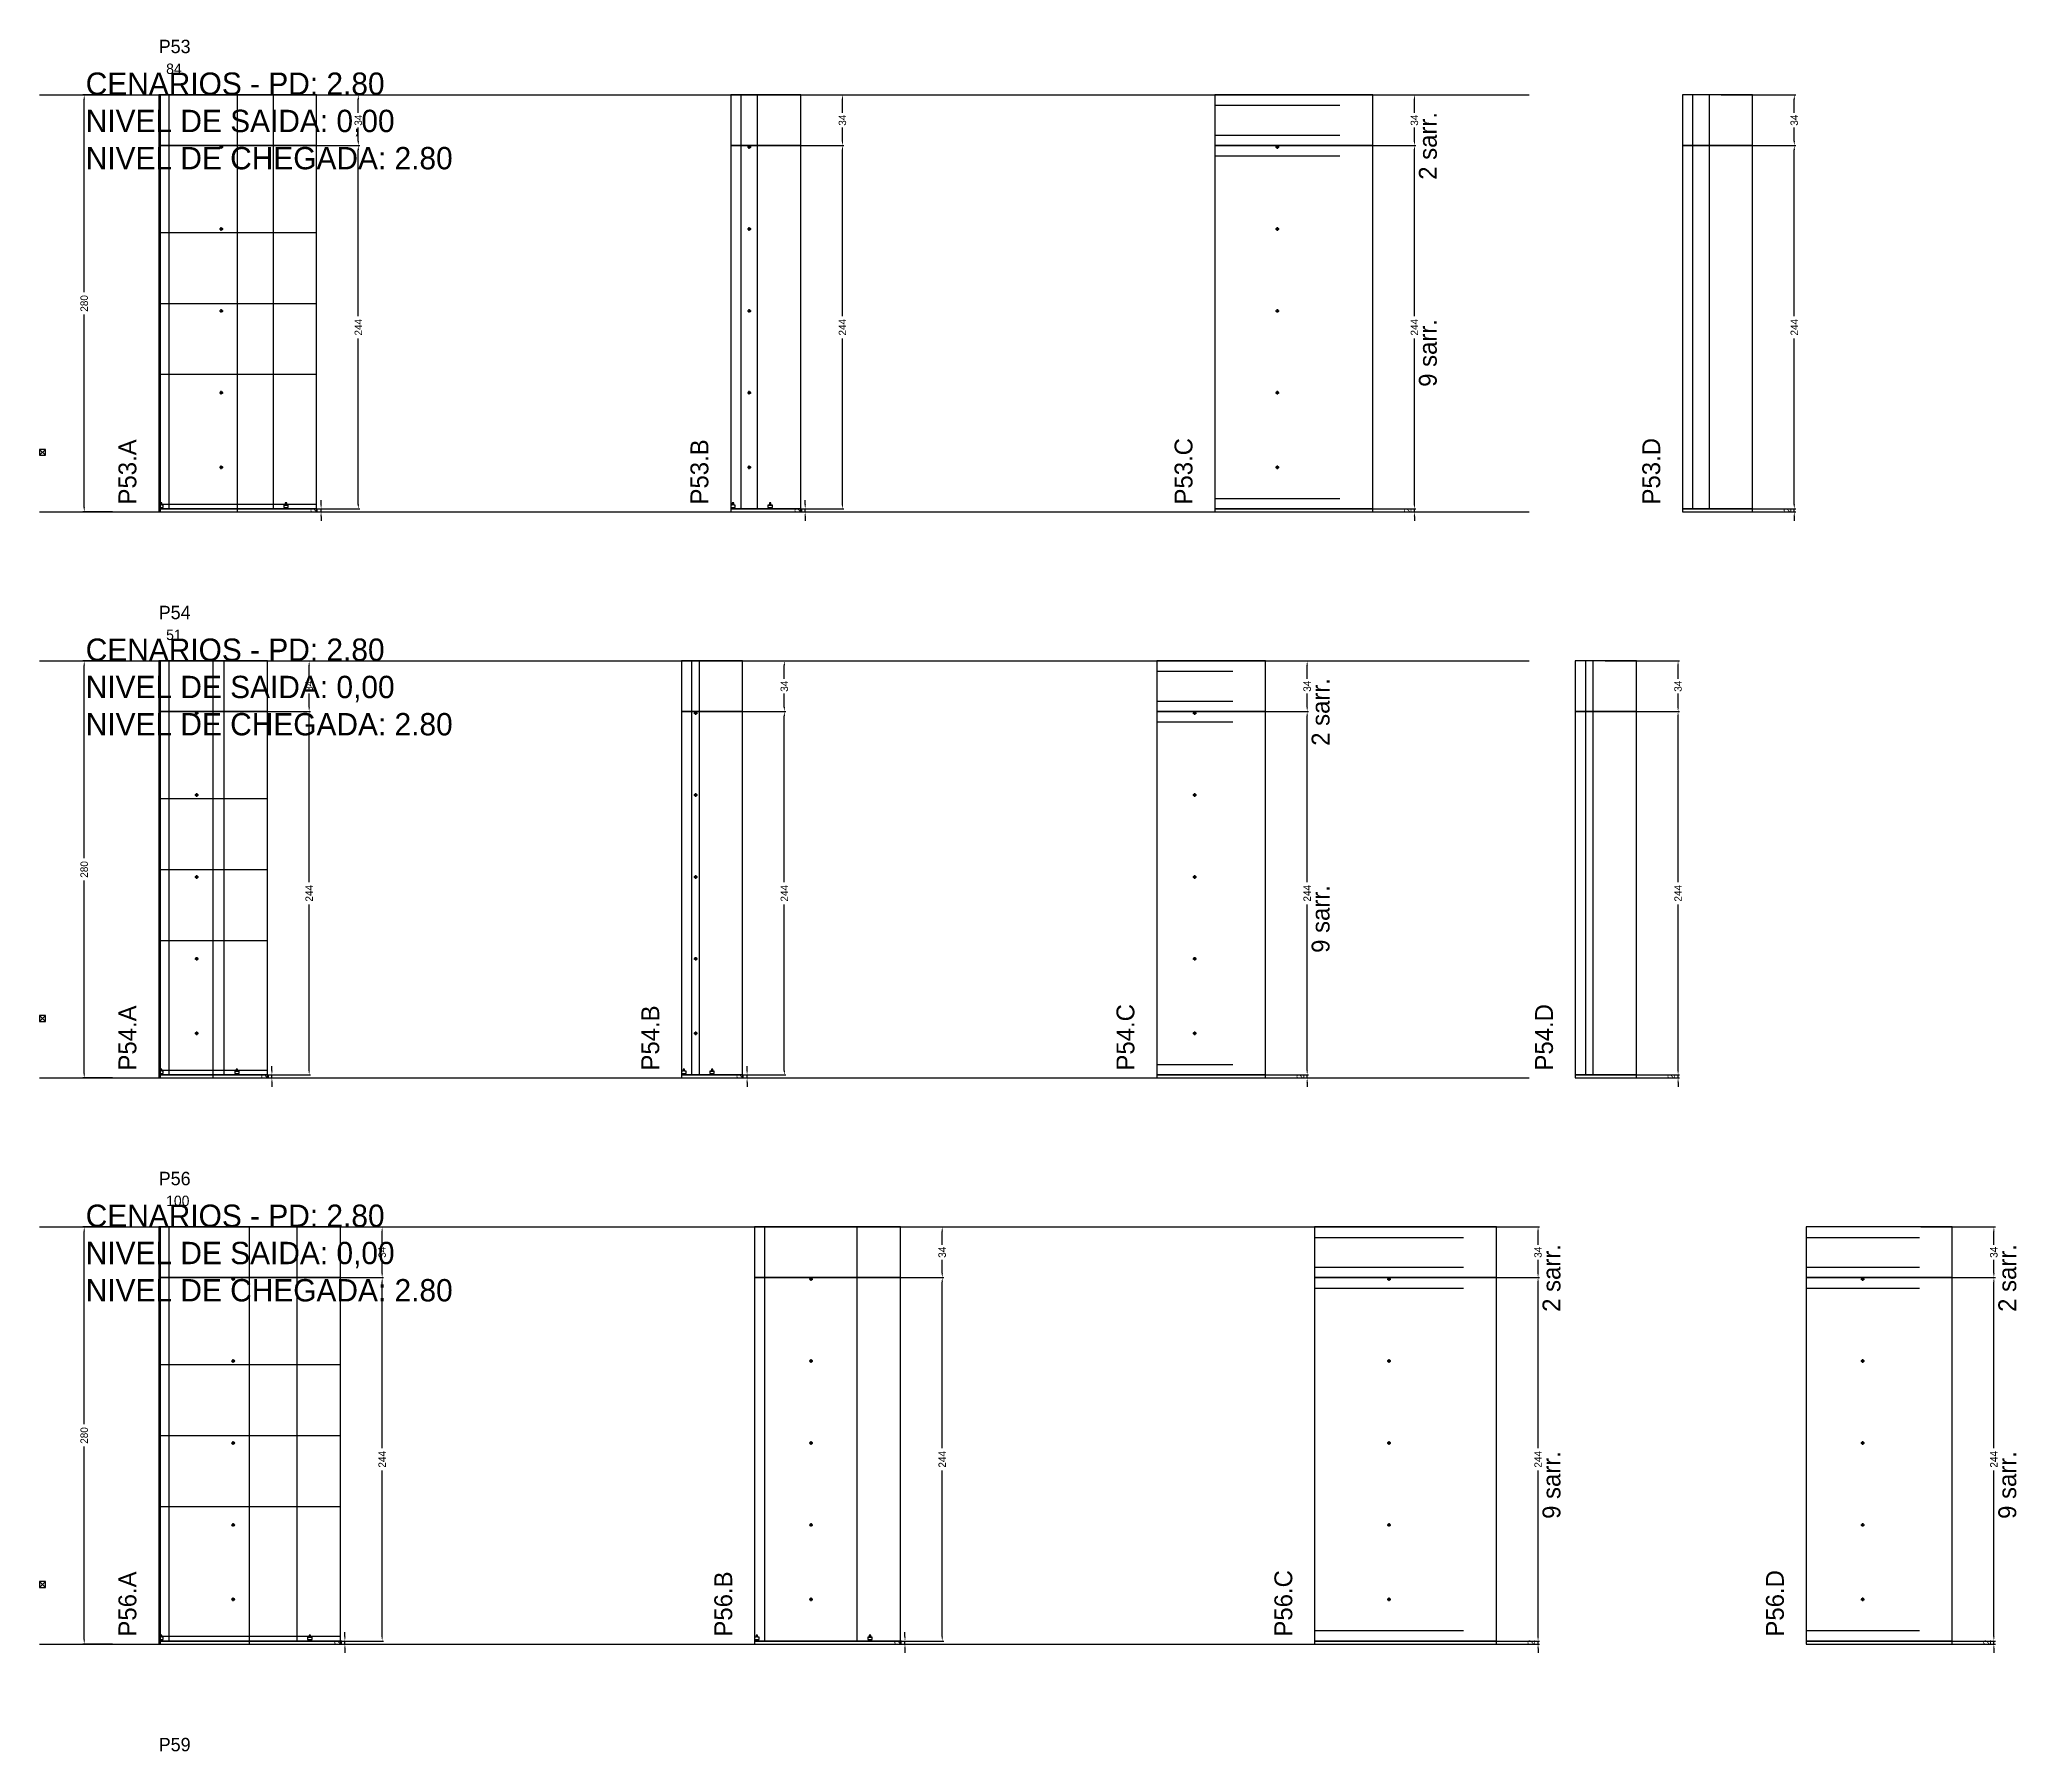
# Model space of a CAD drawing. Header units: centimetres. Extents: x -10500 to 4299, y -11026 to 295.
# Drawn here: x -7000 to -5673, y -8052 to -6903 of the extents above; entities that cross this region are included whole.
import ezdxf

# ---------------------------------------------------------------- set-up
doc = ezdxf.new("R2010")
doc.units = ezdxf.units.CM
doc.linetypes.add('DASHED', pattern=[2, -2])
for name, color, linetype in [('CHAPA', 140, 'Continuous'), ('COTA', 241, 'Continuous'), ('COTAS FURACAO', 16, 'Continuous'), ('Madeira', 30, 'Continuous'), ('MEIO_PONT', 160, 'Continuous'), ('NOMENCLATURA', 7, 'Continuous'), ('Nível', 160, 'Continuous'), ('Painéis', 200, 'Continuous'), ('Perfil Metálico', 150, 'Continuous'), ('SARR_2.2x7', 40, 'Continuous'), ('SARRAFO DE PRESSAO', 200, 'Continuous'), ('texto', 7, 'Continuous'), ('TEXTO_GERAL', 7, 'Continuous')]:
    doc.layers.add(name, color=color, linetype=linetype)
doc.dimstyles.new('PAINEL-NOVA', dxfattribs={"dimtxt": 5, "dimasz": 3, "dimexe": 1, "dimexo": 1, "dimgap": 1, "dimtad": 1, "dimcen": 2.5, "dimazin": 3, "dimtfac": 1, "dimtmove": 0, "dimatfit": 3})

# ---------------------------------------------------------------- blocks, each defined once
blk = doc.blocks.new('_CLOSEDFILLED')
at = {"color": 0, "linetype": 'BYBLOCK'}
blk.add_solid([(-1, 0.16), (0, 0), (-1, -0.16)], dxfattribs=at)
blk = doc.blocks.new('*D605')
for p, q in [((-6951, -6940), (-6971, -6940)), ((-6970, -7072.5), (-6970, -6943)), ((-6970, -7217), (-6970, -7087.5)), ((-6951, -7220), (-6971, -7220))]:
    blk.add_line(p, q)
at = {"layer": 'Defpoints'}
for p in [(-6950, -6940), (-6970, -7220), (-6950, -7220)]:
    blk.add_point(p, dxfattribs=at)
at = {"layer": 'COTA', "xscale": 3, "yscale": 3}
for p, rotation in [((-6970, -6940), 90), ((-6970, -7220), 270)]:
    blk.add_blockref('_CLOSEDFILLED', p, dxfattribs=dict(at, rotation=rotation))
at = {"layer": 'COTA', "insert": (-6970, -7080), "char_height": 5, "attachment_point": 5, "rotation": 90}
blk.add_mtext('280', dxfattribs=at)
blk = doc.blocks.new('MULDURA')
at = {"layer": 'Paineis'}
for p, q in [((0, 0), (4, 4)), ((4, 0), (0, 4))]:
    blk.add_line(p, q, dxfattribs=at)
blk.add_lwpolyline([(0, 0), (4, 0), (4, 4), (0, 4)], close=True, dxfattribs=at)
blk = doc.blocks.new('*D607')
for p, q in [((-6835, -6974), (-6785, -6974)), ((-6786, -7088.5), (-6786, -6977)), ((-6786, -7215), (-6786, -7103.5)), ((-6835, -7218), (-6785, -7218))]:
    blk.add_line(p, q)
at = {"layer": 'Defpoints'}
for p in [(-6836, -6974), (-6836, -7218), (-6786, -7218)]:
    blk.add_point(p, dxfattribs=at)
at = {"layer": 'COTA', "xscale": 3, "yscale": 3}
for p, rotation in [((-6786, -6974), 90), ((-6786, -7218), 270)]:
    blk.add_blockref('_CLOSEDFILLED', p, dxfattribs=dict(at, rotation=rotation))
at = {"layer": 'COTA', "insert": (-6786, -7096), "char_height": 5, "attachment_point": 5, "rotation": 90}
blk.add_mtext('244', dxfattribs=at)
blk = doc.blocks.new('*D608')
for p, q in [((-6835, -6940), (-6785, -6940)), ((-6786, -6952), (-6786, -6943)), ((-6786, -6971), (-6786, -6962)), ((-6835, -6974), (-6785, -6974))]:
    blk.add_line(p, q)
at = {"layer": 'Defpoints'}
for p in [(-6836, -6940), (-6836, -6974), (-6786, -6974)]:
    blk.add_point(p, dxfattribs=at)
at = {"layer": 'COTA', "xscale": 3, "yscale": 3}
for p, rotation in [((-6786, -6940), 90), ((-6786, -6974), 270)]:
    blk.add_blockref('_CLOSEDFILLED', p, dxfattribs=dict(at, rotation=rotation))
at = {"layer": 'COTA', "insert": (-6786, -6957), "char_height": 5, "attachment_point": 5, "rotation": 90}
blk.add_mtext('34', dxfattribs=at)
blk = doc.blocks.new('SLIPTEE')
at = {"layer": 'Paineis'}
blk.add_lwpolyline([(0, 0), (3, 0), (3, 1.5), (2, 1.5), (2, 3), (1, 3), (1, 1.5), (0, 1.5)], close=True, dxfattribs=at)
blk = doc.blocks.new('SLIPTDD')
at = {"layer": 'Paineis'}
blk.add_line((0, 1.5), (3, 1.5), dxfattribs=at)
blk.add_lwpolyline([(0, 0), (3, 0), (3, 1.5), (2, 1.5), (2, 3), (1, 3), (1, 1.5), (0, 1.5)], close=True, dxfattribs=at)
blk = doc.blocks.new('furacao')
at = {"layer": 'COTAS FURACAO'}
for p, q in [((-1.2, 0), (1.2, 0)), ((0, -1.2), (0, 1.2))]:
    blk.add_line(p, q, dxfattribs=at)
blk.add_circle((0, 0), 0.8, dxfattribs=at)
blk = doc.blocks.new('*D610')
for p, q in [((-6510, -6974), (-6460, -6974)), ((-6461, -7088.5), (-6461, -6977)), ((-6461, -7215), (-6461, -7103.5)), ((-6510, -7218), (-6460, -7218))]:
    blk.add_line(p, q)
at = {"layer": 'Defpoints'}
for p in [(-6511, -6974), (-6511, -7218), (-6461, -7218)]:
    blk.add_point(p, dxfattribs=at)
at = {"layer": 'COTA', "xscale": 3, "yscale": 3}
for p, rotation in [((-6461, -6974), 90), ((-6461, -7218), 270)]:
    blk.add_blockref('_CLOSEDFILLED', p, dxfattribs=dict(at, rotation=rotation))
at = {"layer": 'COTA', "insert": (-6461, -7096), "char_height": 5, "attachment_point": 5, "rotation": 90}
blk.add_mtext('244', dxfattribs=at)
blk = doc.blocks.new('*D611')
for p, q in [((-6510, -6940), (-6460, -6940)), ((-6461, -6952), (-6461, -6943)), ((-6461, -6971), (-6461, -6962)), ((-6510, -6974), (-6460, -6974))]:
    blk.add_line(p, q)
at = {"layer": 'Defpoints'}
for p in [(-6511, -6940), (-6511, -6974), (-6461, -6974)]:
    blk.add_point(p, dxfattribs=at)
at = {"layer": 'COTA', "xscale": 3, "yscale": 3}
for p, rotation in [((-6461, -6940), 90), ((-6461, -6974), 270)]:
    blk.add_blockref('_CLOSEDFILLED', p, dxfattribs=dict(at, rotation=rotation))
at = {"layer": 'COTA', "insert": (-6461, -6957), "char_height": 5, "attachment_point": 5, "rotation": 90}
blk.add_mtext('34', dxfattribs=at)
blk = doc.blocks.new('*D613')
for p, q in [((-6126, -6974), (-6076, -6974)), ((-6077, -7088.5), (-6077, -6977)), ((-6077, -7215), (-6077, -7103.5)), ((-6126, -7218), (-6076, -7218))]:
    blk.add_line(p, q)
at = {"layer": 'Defpoints'}
for p in [(-6127, -6974), (-6127, -7218), (-6077, -7218)]:
    blk.add_point(p, dxfattribs=at)
at = {"layer": 'COTA', "xscale": 3, "yscale": 3}
for p, rotation in [((-6077, -6974), 90), ((-6077, -7218), 270)]:
    blk.add_blockref('_CLOSEDFILLED', p, dxfattribs=dict(at, rotation=rotation))
at = {"layer": 'COTA', "insert": (-6077, -7096), "char_height": 5, "attachment_point": 5, "rotation": 90}
blk.add_mtext('244', dxfattribs=at)
blk = doc.blocks.new('*D614')
for p, q in [((-6126, -6940), (-6076, -6940)), ((-6077, -6952), (-6077, -6943)), ((-6077, -6971), (-6077, -6962)), ((-6126, -6974), (-6076, -6974))]:
    blk.add_line(p, q)
at = {"layer": 'Defpoints'}
for p in [(-6127, -6940), (-6127, -6974), (-6077, -6974)]:
    blk.add_point(p, dxfattribs=at)
at = {"layer": 'COTA', "xscale": 3, "yscale": 3}
for p, rotation in [((-6077, -6940), 90), ((-6077, -6974), 270)]:
    blk.add_blockref('_CLOSEDFILLED', p, dxfattribs=dict(at, rotation=rotation))
at = {"layer": 'COTA', "insert": (-6077, -6957), "char_height": 5, "attachment_point": 5, "rotation": 90}
blk.add_mtext('34', dxfattribs=at)
blk = doc.blocks.new('*D616')
for p, q in [((-5871, -6974), (-5821, -6974)), ((-5822, -7088.5), (-5822, -6977)), ((-5822, -7215), (-5822, -7103.5)), ((-5871, -7218), (-5821, -7218))]:
    blk.add_line(p, q)
at = {"layer": 'Defpoints'}
for p in [(-5872, -6974), (-5872, -7218), (-5822, -7218)]:
    blk.add_point(p, dxfattribs=at)
at = {"layer": 'COTA', "xscale": 3, "yscale": 3}
for p, rotation in [((-5822, -6974), 90), ((-5822, -7218), 270)]:
    blk.add_blockref('_CLOSEDFILLED', p, dxfattribs=dict(at, rotation=rotation))
at = {"layer": 'COTA', "insert": (-5822, -7096), "char_height": 5, "attachment_point": 5, "rotation": 90}
blk.add_mtext('244', dxfattribs=at)
blk = doc.blocks.new('*D617')
for p, q in [((-5871, -6940), (-5821, -6940)), ((-5822, -6952), (-5822, -6943)), ((-5822, -6971), (-5822, -6962)), ((-5871, -6974), (-5821, -6974))]:
    blk.add_line(p, q)
at = {"layer": 'Defpoints'}
for p in [(-5872, -6940), (-5872, -6974), (-5822, -6974)]:
    blk.add_point(p, dxfattribs=at)
at = {"layer": 'COTA', "xscale": 3, "yscale": 3}
for p, rotation in [((-5822, -6940), 90), ((-5822, -6974), 270)]:
    blk.add_blockref('_CLOSEDFILLED', p, dxfattribs=dict(at, rotation=rotation))
at = {"layer": 'COTA', "insert": (-5822, -6957), "char_height": 5, "attachment_point": 5, "rotation": 90}
blk.add_mtext('34', dxfattribs=at)
blk = doc.blocks.new('*D639')
for p, q in [((-6951, -7320), (-6971, -7320)), ((-6970, -7452.5), (-6970, -7323)), ((-6970, -7597), (-6970, -7467.5)), ((-6951, -7600), (-6971, -7600))]:
    blk.add_line(p, q)
at = {"layer": 'Defpoints'}
for p in [(-6950, -7320), (-6970, -7600), (-6950, -7600)]:
    blk.add_point(p, dxfattribs=at)
at = {"layer": 'COTA', "xscale": 3, "yscale": 3}
for p, rotation in [((-6970, -7320), 90), ((-6970, -7600), 270)]:
    blk.add_blockref('_CLOSEDFILLED', p, dxfattribs=dict(at, rotation=rotation))
at = {"layer": 'COTA', "insert": (-6970, -7460), "char_height": 5, "attachment_point": 5, "rotation": 90}
blk.add_mtext('280', dxfattribs=at)
blk = doc.blocks.new('*D641')
for p, q in [((-6868, -7354), (-6818, -7354)), ((-6819, -7468.5), (-6819, -7357)), ((-6819, -7595), (-6819, -7483.5)), ((-6868, -7598), (-6818, -7598))]:
    blk.add_line(p, q)
at = {"layer": 'Defpoints'}
for p in [(-6869, -7354), (-6869, -7598), (-6819, -7598)]:
    blk.add_point(p, dxfattribs=at)
at = {"layer": 'COTA', "xscale": 3, "yscale": 3}
for p, rotation in [((-6819, -7354), 90), ((-6819, -7598), 270)]:
    blk.add_blockref('_CLOSEDFILLED', p, dxfattribs=dict(at, rotation=rotation))
at = {"layer": 'COTA', "insert": (-6819, -7476), "char_height": 5, "attachment_point": 5, "rotation": 90}
blk.add_mtext('244', dxfattribs=at)
blk = doc.blocks.new('*D642')
for p, q in [((-6868, -7320), (-6818, -7320)), ((-6819, -7332), (-6819, -7323)), ((-6819, -7351), (-6819, -7342)), ((-6868, -7354), (-6818, -7354))]:
    blk.add_line(p, q)
at = {"layer": 'Defpoints'}
for p in [(-6869, -7320), (-6869, -7354), (-6819, -7354)]:
    blk.add_point(p, dxfattribs=at)
at = {"layer": 'COTA', "xscale": 3, "yscale": 3}
for p, rotation in [((-6819, -7320), 90), ((-6819, -7354), 270)]:
    blk.add_blockref('_CLOSEDFILLED', p, dxfattribs=dict(at, rotation=rotation))
at = {"layer": 'COTA', "insert": (-6819, -7337), "char_height": 5, "attachment_point": 5, "rotation": 90}
blk.add_mtext('34', dxfattribs=at)
blk = doc.blocks.new('*D644')
for p, q in [((-6549, -7354), (-6499, -7354)), ((-6500, -7468.5), (-6500, -7357)), ((-6500, -7595), (-6500, -7483.5)), ((-6549, -7598), (-6499, -7598))]:
    blk.add_line(p, q)
at = {"layer": 'Defpoints'}
for p in [(-6550, -7354), (-6550, -7598), (-6500, -7598)]:
    blk.add_point(p, dxfattribs=at)
at = {"layer": 'COTA', "xscale": 3, "yscale": 3}
for p, rotation in [((-6500, -7354), 90), ((-6500, -7598), 270)]:
    blk.add_blockref('_CLOSEDFILLED', p, dxfattribs=dict(at, rotation=rotation))
at = {"layer": 'COTA', "insert": (-6500, -7476), "char_height": 5, "attachment_point": 5, "rotation": 90}
blk.add_mtext('244', dxfattribs=at)
blk = doc.blocks.new('*D645')
for p, q in [((-6549, -7320), (-6499, -7320)), ((-6500, -7332), (-6500, -7323)), ((-6500, -7351), (-6500, -7342)), ((-6549, -7354), (-6499, -7354))]:
    blk.add_line(p, q)
at = {"layer": 'Defpoints'}
for p in [(-6550, -7320), (-6550, -7354), (-6500, -7354)]:
    blk.add_point(p, dxfattribs=at)
at = {"layer": 'COTA', "xscale": 3, "yscale": 3}
for p, rotation in [((-6500, -7320), 90), ((-6500, -7354), 270)]:
    blk.add_blockref('_CLOSEDFILLED', p, dxfattribs=dict(at, rotation=rotation))
at = {"layer": 'COTA', "insert": (-6500, -7337), "char_height": 5, "attachment_point": 5, "rotation": 90}
blk.add_mtext('34', dxfattribs=at)
blk = doc.blocks.new('*D647')
for p, q in [((-6198, -7354), (-6148, -7354)), ((-6149, -7468.5), (-6149, -7357)), ((-6149, -7595), (-6149, -7483.5)), ((-6198, -7598), (-6148, -7598))]:
    blk.add_line(p, q)
at = {"layer": 'Defpoints'}
for p in [(-6199, -7354), (-6199, -7598), (-6149, -7598)]:
    blk.add_point(p, dxfattribs=at)
at = {"layer": 'COTA', "xscale": 3, "yscale": 3}
for p, rotation in [((-6149, -7354), 90), ((-6149, -7598), 270)]:
    blk.add_blockref('_CLOSEDFILLED', p, dxfattribs=dict(at, rotation=rotation))
at = {"layer": 'COTA', "insert": (-6149, -7476), "char_height": 5, "attachment_point": 5, "rotation": 90}
blk.add_mtext('244', dxfattribs=at)
blk = doc.blocks.new('*D648')
for p, q in [((-6198, -7320), (-6148, -7320)), ((-6149, -7332), (-6149, -7323)), ((-6149, -7351), (-6149, -7342)), ((-6198, -7354), (-6148, -7354))]:
    blk.add_line(p, q)
at = {"layer": 'Defpoints'}
for p in [(-6199, -7320), (-6199, -7354), (-6149, -7354)]:
    blk.add_point(p, dxfattribs=at)
at = {"layer": 'COTA', "xscale": 3, "yscale": 3}
for p, rotation in [((-6149, -7320), 90), ((-6149, -7354), 270)]:
    blk.add_blockref('_CLOSEDFILLED', p, dxfattribs=dict(at, rotation=rotation))
at = {"layer": 'COTA', "insert": (-6149, -7337), "char_height": 5, "attachment_point": 5, "rotation": 90}
blk.add_mtext('34', dxfattribs=at)
blk = doc.blocks.new('*D650')
for p, q in [((-5949, -7354), (-5899, -7354)), ((-5900, -7468.5), (-5900, -7357)), ((-5900, -7595), (-5900, -7483.5)), ((-5949, -7598), (-5899, -7598))]:
    blk.add_line(p, q)
at = {"layer": 'Defpoints'}
for p in [(-5950, -7354), (-5950, -7598), (-5900, -7598)]:
    blk.add_point(p, dxfattribs=at)
at = {"layer": 'COTA', "xscale": 3, "yscale": 3}
for p, rotation in [((-5900, -7354), 90), ((-5900, -7598), 270)]:
    blk.add_blockref('_CLOSEDFILLED', p, dxfattribs=dict(at, rotation=rotation))
at = {"layer": 'COTA', "insert": (-5900, -7476), "char_height": 5, "attachment_point": 5, "rotation": 90}
blk.add_mtext('244', dxfattribs=at)
blk = doc.blocks.new('*D651')
for p, q in [((-5949, -7320), (-5899, -7320)), ((-5900, -7332), (-5900, -7323)), ((-5900, -7351), (-5900, -7342)), ((-5949, -7354), (-5899, -7354))]:
    blk.add_line(p, q)
at = {"layer": 'Defpoints'}
for p in [(-5950, -7320), (-5950, -7354), (-5900, -7354)]:
    blk.add_point(p, dxfattribs=at)
at = {"layer": 'COTA', "xscale": 3, "yscale": 3}
for p, rotation in [((-5900, -7320), 90), ((-5900, -7354), 270)]:
    blk.add_blockref('_CLOSEDFILLED', p, dxfattribs=dict(at, rotation=rotation))
at = {"layer": 'COTA', "insert": (-5900, -7337), "char_height": 5, "attachment_point": 5, "rotation": 90}
blk.add_mtext('34', dxfattribs=at)
blk = doc.blocks.new('*D673')
for p, q in [((-6951, -7700), (-6971, -7700)), ((-6970, -7832.5), (-6970, -7703)), ((-6970, -7977), (-6970, -7847.5)), ((-6951, -7980), (-6971, -7980))]:
    blk.add_line(p, q)
at = {"layer": 'Defpoints'}
for p in [(-6950, -7700), (-6970, -7980), (-6950, -7980)]:
    blk.add_point(p, dxfattribs=at)
at = {"layer": 'COTA', "xscale": 3, "yscale": 3}
for p, rotation in [((-6970, -7700), 90), ((-6970, -7980), 270)]:
    blk.add_blockref('_CLOSEDFILLED', p, dxfattribs=dict(at, rotation=rotation))
at = {"layer": 'COTA', "insert": (-6970, -7840), "char_height": 5, "attachment_point": 5, "rotation": 90}
blk.add_mtext('280', dxfattribs=at)
blk = doc.blocks.new('*D675')
for p, q in [((-6819, -7734), (-6769, -7734)), ((-6770, -7848.5), (-6770, -7737)), ((-6770, -7975), (-6770, -7863.5)), ((-6819, -7978), (-6769, -7978))]:
    blk.add_line(p, q)
at = {"layer": 'Defpoints'}
for p in [(-6820, -7734), (-6820, -7978), (-6770, -7978)]:
    blk.add_point(p, dxfattribs=at)
at = {"layer": 'COTA', "xscale": 3, "yscale": 3}
for p, rotation in [((-6770, -7734), 90), ((-6770, -7978), 270)]:
    blk.add_blockref('_CLOSEDFILLED', p, dxfattribs=dict(at, rotation=rotation))
at = {"layer": 'COTA', "insert": (-6770, -7856), "char_height": 5, "attachment_point": 5, "rotation": 90}
blk.add_mtext('244', dxfattribs=at)
blk = doc.blocks.new('*D676')
for p, q in [((-6819, -7700), (-6769, -7700)), ((-6770, -7712), (-6770, -7703)), ((-6770, -7731), (-6770, -7722)), ((-6819, -7734), (-6769, -7734))]:
    blk.add_line(p, q)
at = {"layer": 'Defpoints'}
for p in [(-6820, -7700), (-6820, -7734), (-6770, -7734)]:
    blk.add_point(p, dxfattribs=at)
at = {"layer": 'COTA', "xscale": 3, "yscale": 3}
for p, rotation in [((-6770, -7700), 90), ((-6770, -7734), 270)]:
    blk.add_blockref('_CLOSEDFILLED', p, dxfattribs=dict(at, rotation=rotation))
at = {"layer": 'COTA', "insert": (-6770, -7717), "char_height": 5, "attachment_point": 5, "rotation": 90}
blk.add_mtext('34', dxfattribs=at)
blk = doc.blocks.new('*D678')
for p, q in [((-6443, -7734), (-6393, -7734)), ((-6394, -7848.5), (-6394, -7737)), ((-6394, -7975), (-6394, -7863.5)), ((-6443, -7978), (-6393, -7978))]:
    blk.add_line(p, q)
at = {"layer": 'Defpoints'}
for p in [(-6444, -7734), (-6444, -7978), (-6394, -7978)]:
    blk.add_point(p, dxfattribs=at)
at = {"layer": 'COTA', "xscale": 3, "yscale": 3}
for p, rotation in [((-6394, -7734), 90), ((-6394, -7978), 270)]:
    blk.add_blockref('_CLOSEDFILLED', p, dxfattribs=dict(at, rotation=rotation))
at = {"layer": 'COTA', "insert": (-6394, -7856), "char_height": 5, "attachment_point": 5, "rotation": 90}
blk.add_mtext('244', dxfattribs=at)
blk = doc.blocks.new('*D679')
for p, q in [((-6443, -7700), (-6393, -7700)), ((-6394, -7712), (-6394, -7703)), ((-6394, -7731), (-6394, -7722)), ((-6443, -7734), (-6393, -7734))]:
    blk.add_line(p, q)
at = {"layer": 'Defpoints'}
for p in [(-6444, -7700), (-6444, -7734), (-6394, -7734)]:
    blk.add_point(p, dxfattribs=at)
at = {"layer": 'COTA', "xscale": 3, "yscale": 3}
for p, rotation in [((-6394, -7700), 90), ((-6394, -7734), 270)]:
    blk.add_blockref('_CLOSEDFILLED', p, dxfattribs=dict(at, rotation=rotation))
at = {"layer": 'COTA', "insert": (-6394, -7717), "char_height": 5, "attachment_point": 5, "rotation": 90}
blk.add_mtext('34', dxfattribs=at)
blk = doc.blocks.new('*D681')
for p, q in [((-6043, -7734), (-5993, -7734)), ((-5994, -7848.5), (-5994, -7737)), ((-5994, -7975), (-5994, -7863.5)), ((-6043, -7978), (-5993, -7978))]:
    blk.add_line(p, q)
at = {"layer": 'Defpoints'}
for p in [(-6044, -7734), (-6044, -7978), (-5994, -7978)]:
    blk.add_point(p, dxfattribs=at)
at = {"layer": 'COTA', "xscale": 3, "yscale": 3}
for p, rotation in [((-5994, -7734), 90), ((-5994, -7978), 270)]:
    blk.add_blockref('_CLOSEDFILLED', p, dxfattribs=dict(at, rotation=rotation))
at = {"layer": 'COTA', "insert": (-5994, -7856), "char_height": 5, "attachment_point": 5, "rotation": 90}
blk.add_mtext('244', dxfattribs=at)
blk = doc.blocks.new('*D682')
for p, q in [((-6043, -7700), (-5993, -7700)), ((-5994, -7712), (-5994, -7703)), ((-5994, -7731), (-5994, -7722)), ((-6043, -7734), (-5993, -7734))]:
    blk.add_line(p, q)
at = {"layer": 'Defpoints'}
for p in [(-6044, -7700), (-6044, -7734), (-5994, -7734)]:
    blk.add_point(p, dxfattribs=at)
at = {"layer": 'COTA', "xscale": 3, "yscale": 3}
for p, rotation in [((-5994, -7700), 90), ((-5994, -7734), 270)]:
    blk.add_blockref('_CLOSEDFILLED', p, dxfattribs=dict(at, rotation=rotation))
at = {"layer": 'COTA', "insert": (-5994, -7717), "char_height": 5, "attachment_point": 5, "rotation": 90}
blk.add_mtext('34', dxfattribs=at)
blk = doc.blocks.new('*D684')
for p, q in [((-5737, -7734), (-5687, -7734)), ((-5688, -7848.5), (-5688, -7737)), ((-5688, -7975), (-5688, -7863.5)), ((-5737, -7978), (-5687, -7978))]:
    blk.add_line(p, q)
at = {"layer": 'Defpoints'}
for p in [(-5738, -7734), (-5738, -7978), (-5688, -7978)]:
    blk.add_point(p, dxfattribs=at)
at = {"layer": 'COTA', "xscale": 3, "yscale": 3}
for p, rotation in [((-5688, -7734), 90), ((-5688, -7978), 270)]:
    blk.add_blockref('_CLOSEDFILLED', p, dxfattribs=dict(at, rotation=rotation))
at = {"layer": 'COTA', "insert": (-5688, -7856), "char_height": 5, "attachment_point": 5, "rotation": 90}
blk.add_mtext('244', dxfattribs=at)
blk = doc.blocks.new('*D685')
for p, q in [((-5737, -7700), (-5687, -7700)), ((-5688, -7712), (-5688, -7703)), ((-5688, -7731), (-5688, -7722)), ((-5737, -7734), (-5687, -7734))]:
    blk.add_line(p, q)
at = {"layer": 'Defpoints'}
for p in [(-5738, -7700), (-5738, -7734), (-5688, -7734)]:
    blk.add_point(p, dxfattribs=at)
at = {"layer": 'COTA', "xscale": 3, "yscale": 3}
for p, rotation in [((-5688, -7700), 90), ((-5688, -7734), 270)]:
    blk.add_blockref('_CLOSEDFILLED', p, dxfattribs=dict(at, rotation=rotation))
at = {"layer": 'COTA', "insert": (-5688, -7717), "char_height": 5, "attachment_point": 5, "rotation": 90}
blk.add_mtext('34', dxfattribs=at)

msp = doc.modelspace()

# ---------------------------------------------------------------- linework, layer by layer
at = {"layer": 'CHAPA'}
for points in [[(-6920, -7220), (-6918.8, -7220), (-6918.8, -6940), (-6920, -6940)], [(-6920, -7600), (-6918.8, -7600), (-6918.8, -7320), (-6920, -7320)], [(-6920, -7980), (-6918.8, -7980), (-6918.8, -7700), (-6920, -7700)]]:
    msp.add_lwpolyline(points, close=True, dxfattribs=at)
at = {"layer": 'Madeira'}
for points in [[(-6920, -7032.4), (-6814, -7032.4)], [(-6920, -7127.6), (-6814, -7127.6)], [(-6920, -7412.4), (-6847, -7412.4)], [(-6920, -7507.6), (-6847, -7507.6)], [(-6920, -7792.4), (-6798, -7792.4)], [(-6920, -7887.6), (-6798, -7887.6)]]:
    msp.add_lwpolyline(points, dxfattribs=at)
at = {"layer": 'MEIO_PONT'}
for points in [[(-6920, -7080), (-6814, -7080)], [(-6920, -7460), (-6847, -7460)], [(-6920, -7840), (-6798, -7840)]]:
    msp.add_lwpolyline(points, dxfattribs=at)
at = {"layer": 'Nível', "linetype": 'DASHED'}
for points in [[(-7000, -6940), (-6000, -6940)], [(-7000, -7220), (-6000, -7220)], [(-7000, -7320), (-6000, -7320)], [(-7000, -7600), (-6000, -7600)], [(-7000, -7700), (-6000, -7700)], [(-7000, -7980), (-6000, -7980)]]:
    msp.add_lwpolyline(points, dxfattribs=at)
at = {"layer": 'Painéis'}
for points in [[(-6920, -6974), (-6814, -6974), (-6814, -6940), (-6920, -6940)], [(-6920, -7220), (-6814, -7220), (-6814, -6940), (-6920, -6940)], [(-6536, -6974), (-6489, -6974), (-6489, -6940), (-6536, -6940)], [(-6211, -6974), (-6105, -6974), (-6105, -6940), (-6211, -6940)], [(-5897, -6974), (-5850, -6974), (-5850, -6940), (-5897, -6940)], [(-6920, -7218), (-6814, -7218), (-6814, -6974), (-6920, -6974)], [(-6536, -7218), (-6489, -7218), (-6489, -6974), (-6536, -6974)], [(-6211, -7218), (-6105, -7218), (-6105, -6974), (-6211, -6974)], [(-5897, -7218), (-5850, -7218), (-5850, -6974), (-5897, -6974)], [(-6920, -7220), (-6814, -7220), (-6814, -7218), (-6920, -7218)], [(-6536, -7220), (-6489, -7220), (-6489, -7218), (-6536, -7218)], [(-6211, -7220), (-6105, -7220), (-6105, -7218), (-6211, -7218)], [(-5897, -7220), (-5850, -7220), (-5850, -7218), (-5897, -7218)], [(-6920, -7354), (-6847, -7354), (-6847, -7320), (-6920, -7320)], [(-6920, -7600), (-6847, -7600), (-6847, -7320), (-6920, -7320)], [(-6569, -7354), (-6528, -7354), (-6528, -7320), (-6569, -7320)], [(-6250, -7354), (-6177, -7354), (-6177, -7320), (-6250, -7320)], [(-5969, -7354), (-5928, -7354), (-5928, -7320), (-5969, -7320)], [(-6920, -7598), (-6847, -7598), (-6847, -7354), (-6920, -7354)], [(-6569, -7598), (-6528, -7598), (-6528, -7354), (-6569, -7354)], [(-6250, -7598), (-6177, -7598), (-6177, -7354), (-6250, -7354)], [(-5969, -7598), (-5928, -7598), (-5928, -7354), (-5969, -7354)], [(-6920, -7600), (-6847, -7600), (-6847, -7598), (-6920, -7598)], [(-6569, -7600), (-6528, -7600), (-6528, -7598), (-6569, -7598)], [(-6250, -7600), (-6177, -7600), (-6177, -7598), (-6250, -7598)], [(-5969, -7600), (-5928, -7600), (-5928, -7598), (-5969, -7598)], [(-6920, -7734), (-6798, -7734), (-6798, -7700), (-6920, -7700)], [(-6920, -7980), (-6798, -7980), (-6798, -7700), (-6920, -7700)], [(-6520, -7734), (-6422, -7734), (-6422, -7700), (-6520, -7700)], [(-6144, -7734), (-6022, -7734), (-6022, -7700), (-6144, -7700)], [(-5814, -7734), (-5716, -7734), (-5716, -7700), (-5814, -7700)], [(-6920, -7978), (-6798, -7978), (-6798, -7734), (-6920, -7734)], [(-6520, -7978), (-6422, -7978), (-6422, -7734), (-6520, -7734)], [(-6144, -7978), (-6022, -7978), (-6022, -7734), (-6144, -7734)], [(-5814, -7978), (-5716, -7978), (-5716, -7734), (-5814, -7734)], [(-6920, -7980), (-6798, -7980), (-6798, -7978), (-6920, -7978)], [(-6520, -7980), (-6422, -7980), (-6422, -7978), (-6520, -7978)], [(-6144, -7980), (-6022, -7980), (-6022, -7978), (-6144, -7978)], [(-5814, -7980), (-5716, -7980), (-5716, -7978), (-5814, -7978)]]:
    msp.add_lwpolyline(points, close=True, dxfattribs=at)
at = {"layer": 'Perfil Metálico'}
for p, q in [((-6867, -7220), (-6867, -6940)), ((-6883.5, -7600), (-6883.5, -7320)), ((-6859, -7980), (-6859, -7700))]:
    msp.add_line(p, q, dxfattribs=at)
at = {"layer": 'SARR_2.2x7'}
for points in [[(-6913, -6974), (-6913, -6940)], [(-6843, -6974), (-6843, -6940)], [(-6529, -6974), (-6529, -6940)], [(-6518, -6974), (-6518, -6940)], [(-5890, -6974), (-5890, -6940)], [(-5879, -6974), (-5879, -6940)], [(-6211, -6947), (-6127, -6947)], [(-6211, -6967), (-6127, -6967)], [(-6211, -6981), (-6127, -6981)], [(-6211, -7211), (-6127, -7211)], [(-6913, -7354), (-6913, -7320)], [(-6876, -7354), (-6876, -7320)], [(-6562, -7354), (-6562, -7320)], [(-6557, -7354), (-6557, -7320)], [(-5962, -7354), (-5962, -7320)], [(-5957, -7354), (-5957, -7320)], [(-6250, -7327), (-6199, -7327)], [(-6250, -7347), (-6199, -7347)], [(-6250, -7361), (-6199, -7361)], [(-6250, -7591), (-6199, -7591)], [(-6913, -7734), (-6913, -7700)], [(-6827, -7734), (-6827, -7700)], [(-6513, -7734), (-6513, -7700)], [(-6451, -7734), (-6451, -7700)], [(-6144, -7707), (-6044, -7707)], [(-5814, -7707), (-5738, -7707)], [(-6144, -7727), (-6044, -7727)], [(-5814, -7727), (-5738, -7727)], [(-6144, -7741), (-6044, -7741)], [(-5814, -7741), (-5738, -7741)], [(-6144, -7971), (-6044, -7971)], [(-5814, -7971), (-5738, -7971)]]:
    msp.add_lwpolyline(points, dxfattribs=at)
at = {"layer": 'SARR_2.2x7', "linetype": 'DASHED'}
for points in [[(-6913, -7218), (-6913, -6974)], [(-6843, -7218), (-6843, -6974)], [(-6529, -7218), (-6529, -6974)], [(-6518, -7218), (-6518, -6974)], [(-5890, -7218), (-5890, -6974)], [(-5879, -7218), (-5879, -6974)], [(-6913, -7598), (-6913, -7354)], [(-6876, -7598), (-6876, -7354)], [(-6562, -7598), (-6562, -7354)], [(-6557, -7598), (-6557, -7354)], [(-5962, -7598), (-5962, -7354)], [(-5957, -7598), (-5957, -7354)], [(-6913, -7978), (-6913, -7734)], [(-6827, -7978), (-6827, -7734)], [(-6513, -7978), (-6513, -7734)], [(-6451, -7978), (-6451, -7734)]]:
    msp.add_lwpolyline(points, dxfattribs=at)
at = {"layer": 'SARRAFO DE PRESSAO'}
for points in [[(-6920, -7220), (-6814, -7220), (-6814, -7215), (-6920, -7215)], [(-6920, -7600), (-6847, -7600), (-6847, -7595), (-6920, -7595)], [(-6920, -7980), (-6798, -7980), (-6798, -7975), (-6920, -7975)]]:
    msp.add_lwpolyline(points, close=True, dxfattribs=at)

# ---------------------------------------------------------------- block references
at = {"layer": 'COTA'}
for name, p in [('furacao', (-6878, -6975)), ('furacao', (-6523.5, -6975)), ('furacao', (-6169, -6975)), ('furacao', (-6878, -7030)), ('furacao', (-6523.5, -7030)), ('furacao', (-6169, -7030)), ('furacao', (-6878, -7085)), ('furacao', (-6523.5, -7085)), ('furacao', (-6169, -7085)), ('furacao', (-6878, -7140)), ('furacao', (-6523.5, -7140)), ('furacao', (-6169, -7140)), ('MULDURA', (-7000, -7182)), ('furacao', (-6878, -7190)), ('furacao', (-6523.5, -7190)), ('furacao', (-6169, -7190)), ('SLIPTEE', (-6920, -7217)), ('SLIPTDD', (-6836, -7217)), ('SLIPTEE', (-6536, -7217)), ('SLIPTDD', (-6511, -7217)), ('furacao', (-6894.5, -7355)), ('furacao', (-6559.5, -7355)), ('furacao', (-6224.5, -7355)), ('furacao', (-6894.5, -7410)), ('furacao', (-6559.5, -7410)), ('furacao', (-6224.5, -7410)), ('furacao', (-6894.5, -7465)), ('furacao', (-6559.5, -7465)), ('furacao', (-6224.5, -7465)), ('furacao', (-6894.5, -7520)), ('furacao', (-6559.5, -7520)), ('furacao', (-6224.5, -7520)), ('MULDURA', (-7000, -7562)), ('furacao', (-6894.5, -7570)), ('furacao', (-6559.5, -7570)), ('furacao', (-6224.5, -7570)), ('SLIPTEE', (-6920, -7597)), ('SLIPTDD', (-6869, -7597)), ('SLIPTEE', (-6569, -7597)), ('SLIPTDD', (-6550, -7597)), ('furacao', (-6870, -7735)), ('furacao', (-6482, -7735)), ('furacao', (-6094, -7735)), ('furacao', (-5776, -7735)), ('furacao', (-6870, -7790)), ('furacao', (-6482, -7790)), ('furacao', (-6094, -7790)), ('furacao', (-5776, -7790)), ('furacao', (-6870, -7845)), ('furacao', (-6482, -7845)), ('furacao', (-6094, -7845)), ('furacao', (-5776, -7845)), ('furacao', (-6870, -7900)), ('furacao', (-6482, -7900)), ('furacao', (-6094, -7900)), ('furacao', (-5776, -7900)), ('MULDURA', (-7000, -7942)), ('furacao', (-6870, -7950)), ('furacao', (-6482, -7950)), ('furacao', (-6094, -7950)), ('furacao', (-5776, -7950)), ('SLIPTEE', (-6920, -7977)), ('SLIPTDD', (-6820, -7977)), ('SLIPTEE', (-6520, -7977)), ('SLIPTDD', (-6444, -7977))]:
    msp.add_blockref(name, p, dxfattribs=at)

# ---------------------------------------------------------------- texts
at = {"layer": 'NOMENCLATURA'}
for s, p in [('CENARIOS - PD: 2.80', (-6969, -6940)), ('NIVEL DE SAIDA: 0,00', (-6969, -6965)), ('NIVEL DE CHEGADA: 2.80', (-6969, -6990)), ('CENARIOS - PD: 2.80', (-6969, -7320)), ('NIVEL DE SAIDA: 0,00', (-6969, -7345)), ('NIVEL DE CHEGADA: 2.80', (-6969, -7370)), ('CENARIOS - PD: 2.80', (-6969, -7700)), ('NIVEL DE SAIDA: 0,00', (-6969, -7725)), ('NIVEL DE CHEGADA: 2.80', (-6969, -7750))]:
    msp.add_text(s, height=15, dxfattribs=at).set_placement(p)
for s, p in [('2 sarr.', (-6062, -6997)), ('9 sarr.', (-6062, -7136)), ('P53.A', (-6935, -7215)), ('P53.B', (-6551, -7215)), ('P53.C', (-6226, -7215)), ('P53.D', (-5912, -7215)), ('2 sarr.', (-6134, -7377)), ('9 sarr.', (-6134, -7516)), ('P54.A', (-6935, -7595)), ('P54.C', (-6265, -7595)), ('P54.D', (-5984, -7595)), ('P54.B', (-6584, -7595)), ('2 sarr.', (-5979, -7757)), ('2 sarr.', (-5673, -7757)), ('9 sarr.', (-5979, -7896)), ('9 sarr.', (-5673, -7896)), ('P56.A', (-6935, -7975)), ('P56.B', (-6535, -7975)), ('P56.C', (-6159, -7975)), ('P56.D', (-5829, -7975))]:
    msp.add_text(s, height=12, rotation=90, dxfattribs=at).set_placement(p)
at = {"layer": 'texto'}
for s, p in [('84', (-6915, -6926)), ('51', (-6915, -7306)), ('100', (-6915, -7686))]:
    msp.add_text(s, height=7, dxfattribs=at).set_placement(p)
at = {"layer": 'TEXTO_GERAL'}
for s, p in [('P53', (-6920, -6912)), ('P54', (-6920, -7292)), ('P56', (-6920, -7672)), ('P59', (-6920, -8052))]:
    msp.add_text(s, height=9, dxfattribs=at).set_placement(p)

# ---------------------------------------------------------------- dimensions: what is measured, and where the dimension line sits
at = {"layer": 'COTA'}
for base, p1, p2, picture, middle in [((-6970, -7220), (-6950, -7220), (-6950, -6940), '*D605', (-6970, -7080)), ((-6786, -6974), (-6836, -6974), (-6836, -6940), '*D608', (-6786, -6957)), ((-6461, -6974), (-6511, -6974), (-6511, -6940), '*D611', (-6461, -6957)), ((-6077, -6974), (-6127, -6974), (-6127, -6940), '*D614', (-6077, -6957)), ((-5822, -6974), (-5872, -6974), (-5872, -6940), '*D617', (-5822, -6957)), ((-6786, -7218), (-6836, -7218), (-6836, -6974), '*D607', (-6786, -7096)), ((-6461, -7218), (-6511, -7218), (-6511, -6974), '*D610', (-6461, -7096)), ((-6077, -7218), (-6127, -7218), (-6127, -6974), '*D613', (-6077, -7096)), ((-5822, -7218), (-5872, -7218), (-5872, -6974), '*D616', (-5822, -7096)), ((-6970, -7600), (-6950, -7600), (-6950, -7320), '*D639', (-6970, -7460)), ((-6819, -7354), (-6869, -7354), (-6869, -7320), '*D642', (-6819, -7337)), ((-6500, -7354), (-6550, -7354), (-6550, -7320), '*D645', (-6500, -7337)), ((-6149, -7354), (-6199, -7354), (-6199, -7320), '*D648', (-6149, -7337)), ((-5900, -7354), (-5950, -7354), (-5950, -7320), '*D651', (-5900, -7337)), ((-6819, -7598), (-6869, -7598), (-6869, -7354), '*D641', (-6819, -7476)), ((-6500, -7598), (-6550, -7598), (-6550, -7354), '*D644', (-6500, -7476)), ((-6149, -7598), (-6199, -7598), (-6199, -7354), '*D647', (-6149, -7476)), ((-5900, -7598), (-5950, -7598), (-5950, -7354), '*D650', (-5900, -7476)), ((-6970, -7980), (-6950, -7980), (-6950, -7700), '*D673', (-6970, -7840)), ((-6770, -7734), (-6820, -7734), (-6820, -7700), '*D676', (-6770, -7717)), ((-6394, -7734), (-6444, -7734), (-6444, -7700), '*D679', (-6394, -7717)), ((-5994, -7734), (-6044, -7734), (-6044, -7700), '*D682', (-5994, -7717)), ((-5688, -7734), (-5738, -7734), (-5738, -7700), '*D685', (-5688, -7717)), ((-6770, -7978), (-6820, -7978), (-6820, -7734), '*D675', (-6770, -7856)), ((-6394, -7978), (-6444, -7978), (-6444, -7734), '*D678', (-6394, -7856)), ((-5994, -7978), (-6044, -7978), (-6044, -7734), '*D681', (-5994, -7856)), ((-5688, -7978), (-5738, -7978), (-5738, -7734), '*D684', (-5688, -7856))]:
    dim = msp.add_linear_dim(base=base, p1=p1, p2=p2, angle=90, dimstyle='PAINEL-NOVA', dxfattribs=at)
    dim.commit()
    dim.dimension.update_dxf_attribs({"geometry": picture, "text_midpoint": middle})
for base, p1, p2 in [((-6811, -7220), (-6836, -7220), (-6836, -7218)), ((-6486, -7220), (-6511, -7220), (-6511, -7218)), ((-6077, -7220), (-6127, -7220), (-6127, -7218)), ((-5822, -7220), (-5872, -7220), (-5872, -7218)), ((-6844, -7600), (-6869, -7600), (-6869, -7598)), ((-6525, -7600), (-6550, -7600), (-6550, -7598)), ((-6149, -7600), (-6199, -7600), (-6199, -7598)), ((-5900, -7600), (-5950, -7600), (-5950, -7598)), ((-6795, -7980), (-6820, -7980), (-6820, -7978)), ((-6419, -7980), (-6444, -7980), (-6444, -7978)), ((-5994, -7980), (-6044, -7980), (-6044, -7978)), ((-5688, -7980), (-5738, -7980), (-5738, -7978))]:
    msp.add_linear_dim(base=base, p1=p1, p2=p2, angle=90, dimstyle='PAINEL-NOVA', dxfattribs=at).render()

doc.saveas('drawing.dxf')
